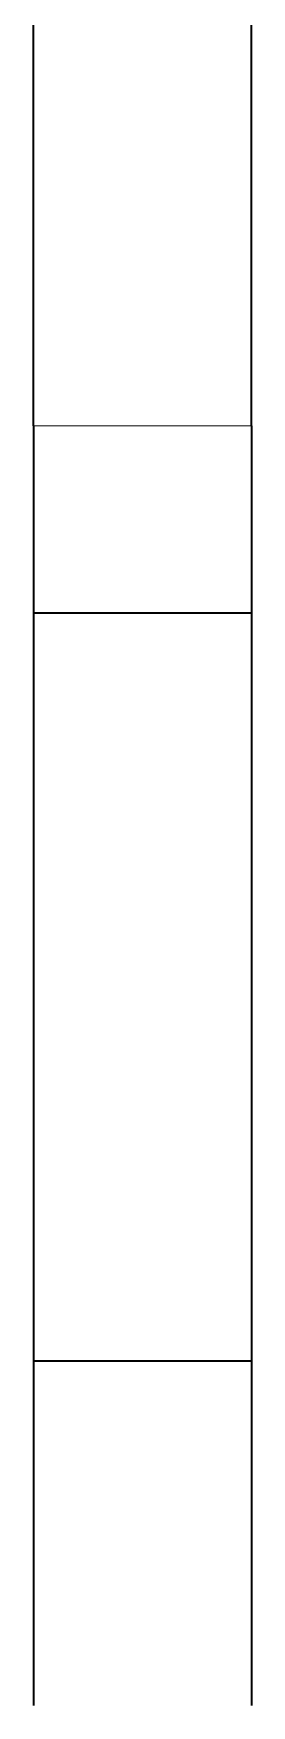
# Model space of a CAD drawing. Extents: x 155 to 1176, y 87 to 946.
# Drawn here: x 545.73 to 549.23, y 704.36 to 731.19 of the extents above; entities that cross this region are included whole.
import ezdxf

# ---------------------------------------------------------------- set-up
doc = ezdxf.new("R2010")
doc.units = 0

msp = doc.modelspace()

# ---------------------------------------------------------------- linework, layer by layer
at = {"color": 7, "lineweight": 35}
for p, q in [((545.734, 724.894), (545.734, 763.418)), ((549.234, 724.894), (549.234, 763.418))]:
    msp.add_line(p, q, dxfattribs=at)
at = {"color": 7, "lineweight": 35, "ltscale": 0.075}
for p, q in [((545.734, 724.894), (545.734, 721.894)), ((549.234, 724.894), (549.234, 721.894))]:
    msp.add_line(p, q, dxfattribs=at)
at = {"color": 7, "lineweight": 13, "ltscale": 0.0875}
msp.add_line((545.734, 724.894), (549.234, 724.894), dxfattribs=at)
at = {"color": 7, "lineweight": 35, "ltscale": 0.0875}
for p, q in [((545.734, 721.894), (549.234, 721.894)), ((545.734, 709.894), (549.234, 709.894))]:
    msp.add_line(p, q, dxfattribs=at)
at = {"color": 7, "lineweight": 35, "ltscale": 0.3}
for p, q in [((545.734, 721.894), (545.734, 709.894)), ((549.234, 721.894), (549.234, 709.894))]:
    msp.add_line(p, q, dxfattribs=at)
at = {"color": 7, "lineweight": 35, "ltscale": 0.191283}
msp.add_line((549.234, 712.014), (549.234, 704.363), dxfattribs=at)
at = {"color": 7, "lineweight": 35, "ltscale": 0.138284}
msp.add_line((545.734, 709.894), (545.734, 704.363), dxfattribs=at)

doc.saveas('drawing.dxf')
